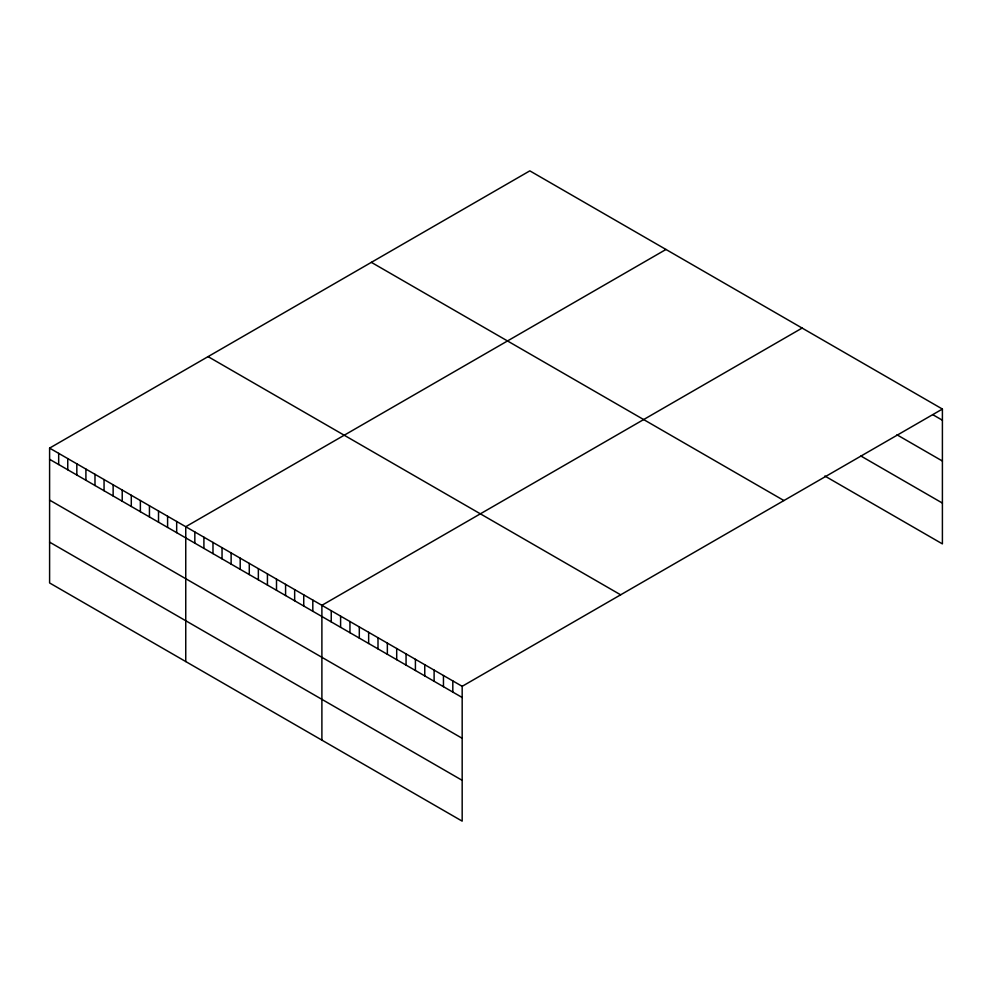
<?xml version="1.0" encoding="UTF-8"?>
<svg xmlns="http://www.w3.org/2000/svg" width="992" height="992" viewBox="0 0 992 992"><rect width="100%" height="100%" fill="white"/><g stroke="black" fill="none" stroke-linecap="round" stroke-linejoin="round"><path stroke-width="1.49" d="M942.4 409.051L462.173 686.315L462.173 821.14L49.6 582.949L49.6 448.111L529.827 170.86L942.4 409.051L942.4 543.889L824.836 476.011M665.979 249.463L185.752 526.715L185.752 661.552M802.131 328.067L321.892 605.318L321.892 740.156M933.05 414.83L942.4 420.224M896.979 434.806L942.4 461.032M860.907 456.022L942.4 503.08M371.355 262.347L783.928 500.551M208.072 356.624L620.645 594.816M49.6 448.111L462.173 686.315M49.6 459.296L462.173 697.488M49.6 500.104L462.173 738.296M49.6 542.14L462.173 780.332M452.811 680.909L452.811 692.081M443.461 675.515L443.461 686.687M434.112 670.108L434.112 681.293M424.762 664.714L424.762 675.887M415.412 659.308L415.412 670.493M406.063 653.914L406.063 665.086M396.701 648.52L396.701 659.692M387.351 643.114L387.351 654.298M378.002 637.72L378.002 648.892M368.652 632.313L368.652 643.498M359.302 626.919L359.302 638.092M349.953 621.525L349.953 632.698M340.603 616.119L340.603 627.291M331.241 610.725L331.241 621.897M312.815 600.086L312.815 611.258M303.738 594.84L303.738 606.013M294.661 589.608L294.661 600.78M285.584 584.362L285.584 595.535M276.508 579.117L276.508 590.302M267.431 573.884L267.431 585.057M258.354 568.639L258.354 579.812M249.277 563.406L249.277 574.579M240.2 558.161L240.2 569.334M231.124 552.916L231.124 564.101M222.047 547.683L222.047 558.856M212.982 542.438L212.982 553.61M203.906 537.205L203.906 548.378M194.829 531.96L194.829 543.132M176.675 521.482L176.675 532.654M167.598 516.237L167.598 527.409M158.522 511.004L158.522 522.176M149.445 505.759L149.445 516.931M140.368 500.514L140.368 511.698M131.291 495.281L131.291 506.453M122.214 490.036L122.214 501.208M113.138 484.803L113.138 495.975M104.061 479.558L104.061 490.73M94.984 474.312L94.984 485.497M85.907 469.08L85.907 480.252M76.83 463.834L76.83 475.007M67.754 458.602L67.754 469.774M58.677 453.356L58.677 464.529"/></g></svg>
